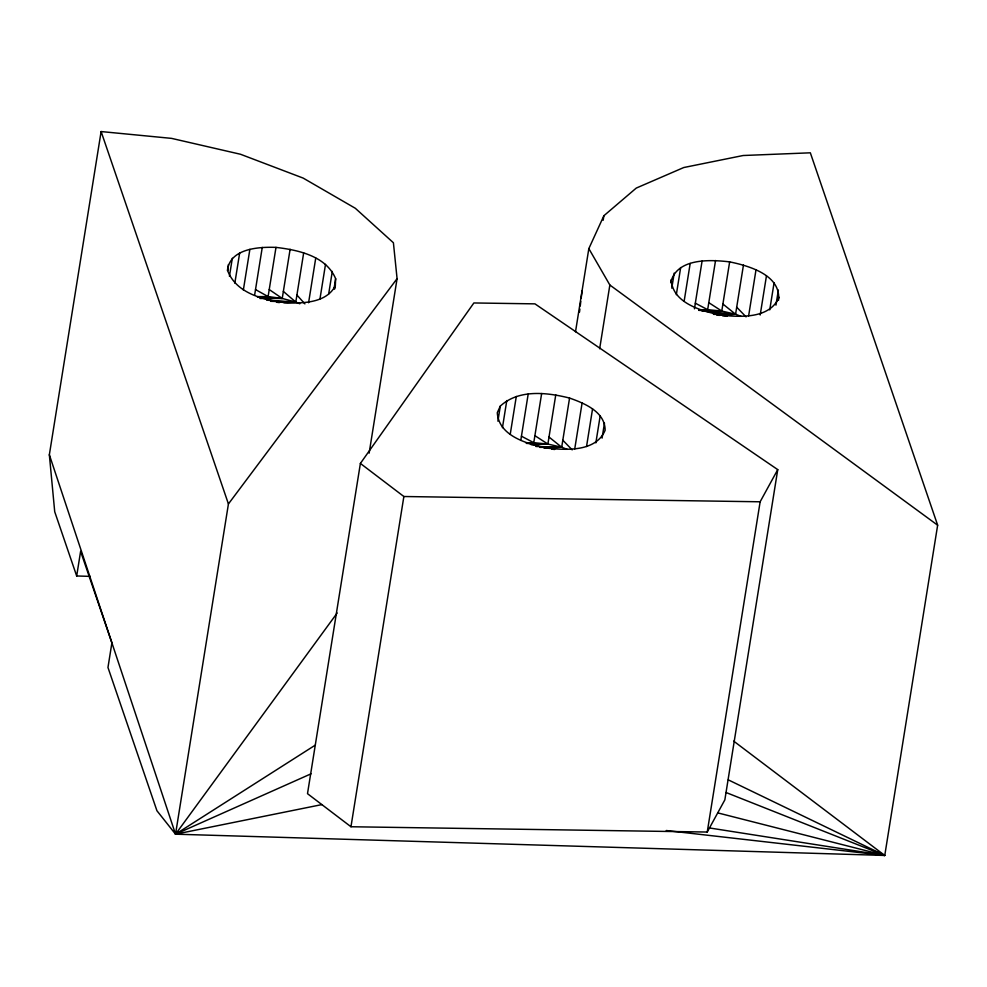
<?xml version="1.0" encoding="UTF-8"?>
<svg xmlns="http://www.w3.org/2000/svg" width="987" height="987" viewBox="0 0 987 987"><rect width="100%" height="100%" fill="white"/><g stroke="black" fill="none" stroke-linecap="round" stroke-linejoin="round"><path stroke-width="1.48" d="M228.355 264.59L228.034 271.659C237.448 294.422 265.651 300.406 287.686 302.984C304.317 303.268 326.635 302.651 335.321 285.786L335.642 278.716C326.228 255.954 298.037 249.97 275.99 247.392C258.569 246.762 229.835 248.453 227.392 270.611M579.505 312.089L579.875 309.042M580.245 305.995L580.788 301.43M581.158 298.382L582.083 290.77M90.348 576.383L76.678 575.976L54.717 511.735L49.35 454.773L101.118 131.555L171.578 138.377L240.495 154.256L303.169 178.092L355.32 208.282L393.406 242.765L397.082 278.642L369.138 453.144M76.678 575.976L80.613 551.351L111.901 642.87L107.965 667.483L156.933 810.746L175.538 834.188L884.759 855.445L937.65 525.195L810.339 152.812L743.137 155.514L683.757 167.531L636.27 188.073L603.884 215.734L588.832 248.613L575.507 331.792M229.428 276.311L232.315 258.236M234.832 283.158L239.656 253.042M243.357 290.005L249.871 249.353M254.609 295.212L262.258 247.429M397.082 278.642L228.429 503.95L175.538 834.188L321.861 804.602M275.99 247.392L268.106 296.581L257.434 296.606M290.116 249.255L282.233 298.444L259.877 298.493M299.814 303.786L295.792 302.071L303.675 252.882M308.586 302.75L315.741 258.026M319.961 298.975L325.513 264.343M328.671 293.99L332.298 271.4M333.951 289.253L335.642 278.716M334.84 288.796L335.321 285.786M360.391 463.434L307.5 793.671L350.965 826.748L707.247 832.041L724.853 799.865L777.744 469.627L534.954 303.86L473.871 302.96L360.391 463.434L403.868 496.51L760.138 501.791L777.744 469.627M350.965 826.748L403.868 496.51M497.892 421.165L500.298 406.113C518.681 389.026 547.131 392.431 569.561 398.057C584.366 403.276 605.117 411.739 605.142 430.258C595.951 452.009 566.291 450.208 546.662 448.073C527.514 443.903 498.743 436.217 497.288 412.689L500.298 406.113M502.445 427.667L506.787 400.574M510.267 434.095L516.3 396.453M520.766 440.424L528.193 394.047M541.653 393.505L533.77 442.694L526.293 442.99M555.767 394.874L547.884 444.064L531.191 444.73M544.182 448.234L561.689 447.234L569.561 398.057M603.168 220.249L603.884 215.734M574.718 449.036L582.12 402.832M599.652 348.756L609.855 285.021L588.832 248.613M586.537 446.519L592.558 408.877M595.852 442.879L600.195 415.774M602.07 438.129L604.476 423.078M670.691 282.701C676.44 258.002 709.801 259.519 729.652 261.876C749.145 265.885 781.198 275.065 778.546 300.27M671.777 288.167L674.195 273.103M676.329 294.669L680.672 267.563M684.164 301.097L690.184 263.455M694.429 308.82L702.078 261.049M715.538 260.506L707.667 309.684L698.685 310.054M698.796 310.362L721.781 311.053L729.652 261.876M743.458 265.047L735.574 314.236L722.472 315.396M748.602 316.025L756.005 269.821M760.187 315.013L766.455 275.866M769.737 309.881L774.079 282.775M775.955 305.131L778.373 290.067M707.247 832.041L760.138 501.791M779.027 297.26C769.835 319.011 740.188 317.209 720.547 315.075C701.399 310.905 672.64 303.206 671.172 279.691M337.147 613.038L175.538 834.188L49.35 454.773M315.087 745.259L175.538 834.188L311.004 773.833M283.837 302.651L295.792 302.071L283.355 291.412M713.65 314.359L735.574 314.236L741.163 316.358M539.766 447.358L561.689 447.234L567.266 449.356M712.75 313.545L735.574 314.236L722.903 304.033M526.441 443.41L547.884 444.064L561.689 447.234L549.006 437.031M535.818 446.457L561.689 447.234M270.574 301.294L295.792 302.071L282.233 298.444L268.106 296.581L255.51 289.586M257.311 296.803L282.233 298.444L269.241 289.561M266.589 300.159L295.792 302.071M701.868 310.967L735.574 314.236L721.781 311.053L707.667 309.684L695.329 303.206M716.611 315.1L719.548 315.384M666.25 830.523L884.759 855.445L733.699 741.126M722.521 315.717L727.037 316.296M551.647 449.11L554.657 449.492M276.434 302.219L279.383 302.602M709.48 827.957L884.759 855.445L728.307 779.878M717.734 812.881L884.759 855.445L726.062 792.512M521.432 436.205L533.77 442.694L547.884 444.064L534.892 435.662M708.789 302.664L721.781 311.053M609.855 285.021L937.65 525.195M736.709 307.204L746.049 316.864M562.812 440.214L572.164 449.862M296.927 295.039L304.884 303.897M101.118 131.555L228.429 503.95"/></g></svg>
